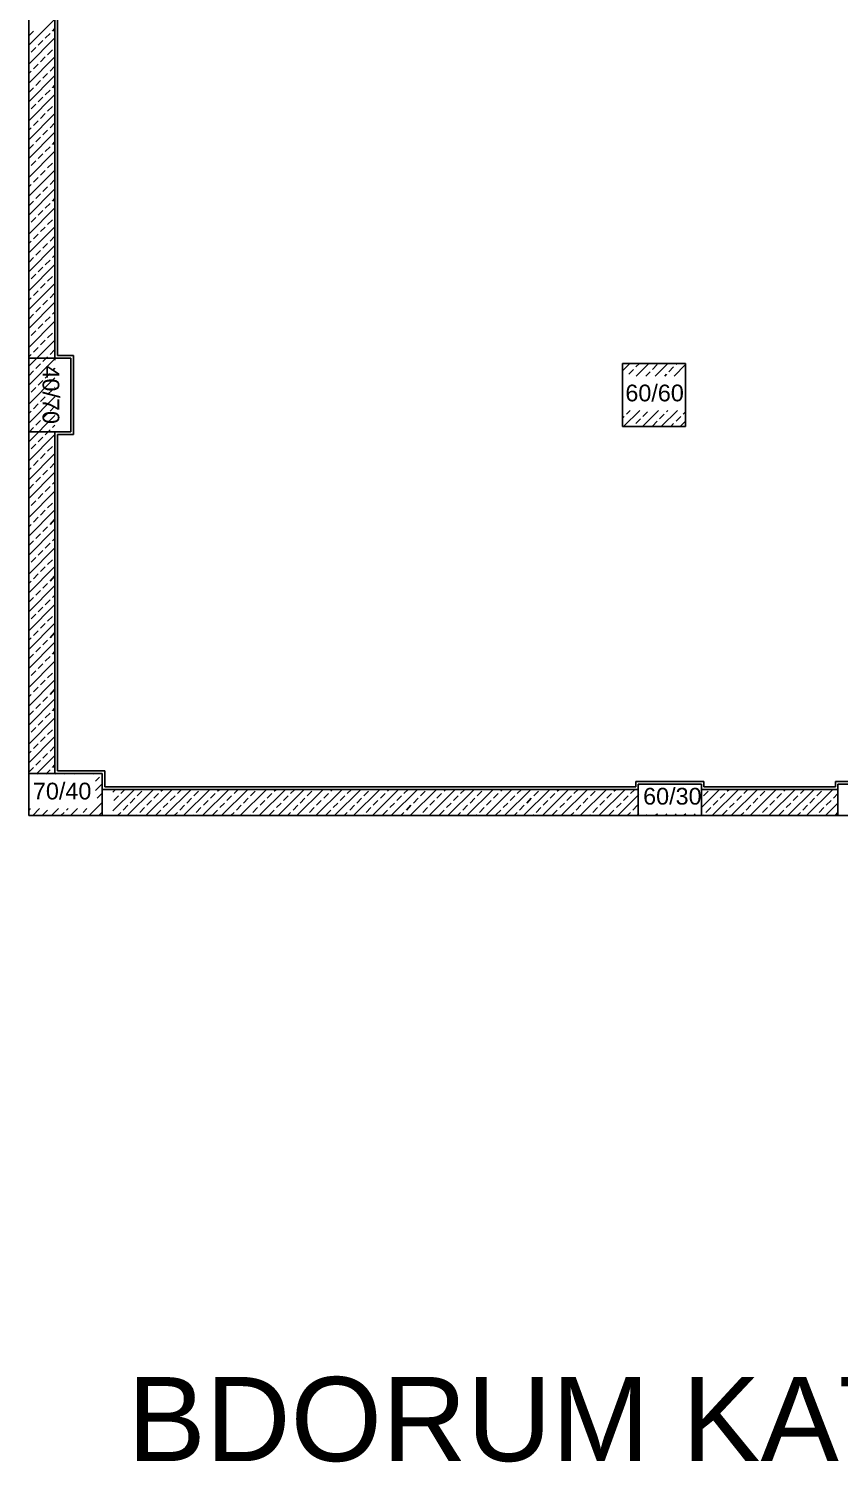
# Model space of a CAD drawing. Extents: x 357804 to 359242, y -615216 to -609926.
# Drawn here: x 357804 to 358576, y -615216 to -613853 of the extents above; entities that cross this region are included whole.
import ezdxf

# ---------------------------------------------------------------- set-up
doc = ezdxf.new("R2010")
doc.units = 0
doc.header["$MEASUREMENT"] = 0
doc.layers.add('MKDU0', color=50, linetype='CONTINUOUS')
doc.styles.add('MtXpl_Arial', font='arial.ttf')
doc.styles.get("Standard").update_dxf_attribs({"font": 'arial.ttf'})

msp = doc.modelspace()

# ---------------------------------------------------------------- linework, layer by layer
at = {"layer": 'MKDU0', "color": 8, "ltscale": 0.03}
for p, q in [((357804.4, -614601.4), (357804.4, -611886.4)), ((357804.4, -611886.4), (357804.4, -614601.4)), ((357804.4, -611886.4), (357804.4, -614601.4)), ((357804.4, -613868.8), (357829.4, -613843.8)), ((357829.4, -613963.9), (357829.4, -613836.4)), ((357831.9, -613863.9), (357831.9, -613838.9)), ((357804.4, -613859.7), (357808.9, -613855.2)), ((357804.4, -613886.7), (357829.4, -613861.7)), ((357820.2, -613862), (357824.7, -613857.5)), ((357826.9, -613855.2), (357829.4, -613852.7)), ((357829.4, -614168.3), (357829.4, -613861.4)), ((357804.4, -614561.4), (357804.4, -613866.4)), ((357806.7, -613875.4), (357811.2, -613870.9)), ((357813.4, -613868.7), (357817.9, -613864.2)), ((357822.4, -613877.7), (357826.9, -613873.2)), ((357829.1, -613870.9), (357829.4, -613870.7)), ((357831.9, -614163.9), (357831.9, -613863.9)), ((357804.4, -613877.7), (357804.4, -613877.7)), ((357804.4, -613904.7), (357829.4, -613879.7)), ((357808.9, -613891.1), (357813.4, -613886.6)), ((357815.7, -613884.4), (357820.2, -613879.9)), ((357824.7, -613893.4), (357829.1, -613888.9)), ((357804.4, -613895.7), (357806.7, -613893.4)), ((357804.4, -613922.6), (357829.4, -613897.6)), ((357811.2, -613906.9), (357815.7, -613902.4)), ((357817.9, -613900.1), (357822.4, -613895.6)), ((357804.4, -613913.6), (357808.9, -613909.1)), ((357804.4, -613940.6), (357829.4, -613915.6)), ((357820.2, -613915.8), (357824.7, -613911.3)), ((357826.9, -613909.1), (357829.4, -613906.6)), ((357806.7, -613929.3), (357811.2, -613924.8)), ((357813.4, -613922.6), (357817.9, -613918.1)), ((357822.4, -613931.5), (357826.9, -613927.1)), ((357829.1, -613924.8), (357829.4, -613924.6)), ((357804.4, -613931.6), (357804.4, -613931.5)), ((357804.4, -613958.6), (357829.4, -613933.6)), ((357808.9, -613945), (357813.4, -613940.5)), ((357815.7, -613938.3), (357820.2, -613933.8)), ((357824.7, -613947.3), (357829.1, -613942.8)), ((357804.4, -613949.6), (357806.7, -613947.3)), ((357804.4, -613976.5), (357829.4, -613951.5)), ((357811.2, -613960.7), (357815.7, -613956.2)), ((357817.9, -613954), (357822.4, -613949.5)), ((357804.4, -613967.5), (357808.9, -613963)), ((357804.4, -613994.5), (357829.4, -613969.5)), ((357820.2, -613969.7), (357824.7, -613965.2)), ((357826.9, -613963), (357829.4, -613960.5)), ((357829.4, -614166.4), (357829.4, -613963.9)), ((357806.7, -613983.2), (357811.2, -613978.7)), ((357813.4, -613976.4), (357817.9, -613972)), ((357822.4, -613985.4), (357826.9, -613980.9)), ((357829.1, -613978.7), (357829.4, -613978.5)), ((357804.4, -613985.5), (357804.4, -613985.4)), ((357804.4, -614012.4), (357829.4, -613987.4)), ((357808.9, -613998.9), (357813.4, -613994.4)), ((357815.7, -613992.2), (357820.2, -613987.7)), ((357824.7, -614001.1), (357829.1, -613996.7)), ((357804.4, -614003.5), (357806.7, -614001.1)), ((357804.4, -614030.4), (357829.4, -614005.4)), ((357811.2, -614014.6), (357815.7, -614010.1)), ((357817.9, -614007.9), (357822.4, -614003.4)), ((357804.4, -614021.4), (357808.9, -614016.9)), ((357804.4, -614048.4), (357829.4, -614023.4)), ((357813.4, -614030.3), (357817.9, -614025.8)), ((357820.2, -614023.6), (357824.7, -614019.1)), ((357826.9, -614016.9), (357829.4, -614014.4)), ((357804.4, -614039.4), (357804.4, -614039.3)), ((357806.7, -614037.1), (357811.2, -614032.6)), ((357822.4, -614039.3), (357826.9, -614034.8)), ((357829.1, -614032.6), (357829.4, -614032.4)), ((357804.4, -614066.3), (357829.4, -614041.3)), ((357808.9, -614052.8), (357813.4, -614048.3)), ((357815.7, -614046), (357820.2, -614041.6)), ((357824.7, -614055), (357829.1, -614050.5)), ((357804.4, -614057.4), (357806.7, -614055)), ((357804.4, -614084.3), (357829.4, -614059.3)), ((357811.2, -614068.5), (357815.7, -614064)), ((357817.9, -614061.8), (357822.4, -614057.3)), ((357804.4, -614075.2), (357808.9, -614070.7)), ((357804.4, -614102.3), (357829.4, -614077.3)), ((357813.4, -614084.2), (357817.9, -614079.7)), ((357820.2, -614077.5), (357824.7, -614073)), ((357826.9, -614070.7), (357829.4, -614068.3)), ((357804.4, -614093.3), (357804.4, -614093.2)), ((357806.7, -614090.9), (357811.2, -614086.5)), ((357822.4, -614093.2), (357826.9, -614088.7)), ((357829.1, -614086.5), (357829.4, -614086.2)), ((357804.4, -614120.2), (357829.4, -614095.2)), ((357808.9, -614106.7), (357813.4, -614102.2)), ((357815.7, -614099.9), (357820.2, -614095.4)), ((357824.7, -614108.9), (357829.1, -614104.4)), ((357804.4, -614111.2), (357806.7, -614108.9)), ((357804.4, -614138.2), (357829.4, -614113.2)), ((357811.2, -614122.4), (357815.7, -614117.9)), ((357817.9, -614115.6), (357822.4, -614111.2)), ((357804.4, -614129.1), (357808.9, -614124.6)), ((357804.4, -614156.1), (357829.4, -614131.1)), ((357813.4, -614138.1), (357817.9, -614133.6)), ((357820.2, -614131.4), (357824.7, -614126.9)), ((357826.9, -614124.6), (357829.4, -614122.2)), ((357804.4, -614147.2), (357804.4, -614147.1)), ((357806.7, -614144.8), (357811.2, -614140.3)), ((357822.4, -614147.1), (357826.9, -614142.6)), ((357829.1, -614140.3), (357829.4, -614140.1)), ((357804.4, -614174.1), (357829.4, -614149.1)), ((357808.9, -614160.5), (357813.4, -614156.1)), ((357815.7, -614153.8), (357820.2, -614149.3)), ((357824.7, -614162.8), (357829.1, -614158.3)), ((357804.4, -614165.1), (357806.7, -614162.8)), ((357804.4, -614166.4), (357844.4, -614166.4)), ((357804.4, -614236.4), (357804.4, -614166.4)), ((357804.4, -614192.1), (357829.4, -614167.1)), ((357811.2, -614176.3), (357815.7, -614171.8)), ((357817.9, -614169.5), (357822.4, -614165)), ((357844.4, -614166.4), (357829.4, -614166.4)), ((357846.9, -614163.9), (357831.9, -614163.9)), ((357844.4, -614236.4), (357844.4, -614166.4)), ((357844.4, -614166.4), (357844.4, -614236.4)), ((357846.9, -614238.9), (357846.9, -614163.9)), ((358369.4, -614178.5), (358376.5, -614171.4)), ((358429.4, -614171.4), (358369.4, -614171.4)), ((358369.4, -614171.4), (358369.4, -614231.4)), ((358382.1, -614174.7), (358385.5, -614171.4)), ((358382.5, -614183.3), (358394.5, -614171.4)), ((358397.8, -614177), (358402.3, -614172.5)), ((358400.5, -614183.3), (358412.4, -614171.4)), ((358413.5, -614179.2), (358418, -614174.7)), ((358418.5, -614183.3), (358429.4, -614172.4)), ((358420.3, -614172.5), (358421.4, -614171.4)), ((358429.4, -614231.4), (358429.4, -614171.4)), ((357804.4, -614183), (357808.9, -614178.5)), ((357804.4, -614210), (357829.4, -614185)), ((357813.4, -614192), (357817.9, -614187.5)), ((357820.2, -614185.2), (357824.7, -614180.8)), ((357826.9, -614178.5), (357829.4, -614176)), ((358375.4, -614181.5), (358379.8, -614177)), ((358391.5, -614183.3), (358395.6, -614179.2)), ((358409.5, -614183.3), (358411.3, -614181.5)), ((358429.2, -614181.5), (358429.4, -614181.4)), ((357804.4, -614201), (357804.4, -614201)), ((357804.4, -614228), (357829.4, -614203)), ((357806.7, -614198.7), (357811.2, -614194.2)), ((357822.4, -614201), (357826.9, -614196.5)), ((357829.1, -614194.2), (357829.4, -614194)), ((357804.4, -614219), (357806.7, -614216.7)), ((357808.9, -614214.4), (357813.4, -614209.9)), ((357815.7, -614207.7), (357820.2, -614203.2)), ((357824.7, -614216.7), (357829.1, -614212.2)), ((358370.4, -614231.4), (358385.7, -614216.1)), ((358373.1, -614219.6), (358376.7, -614216.1)), ((358388.3, -614231.4), (358403.6, -614216.1)), ((358406.3, -614231.4), (358421.6, -614216.1)), ((358411.3, -614217.4), (358412.6, -614216.1)), ((357804.4, -614245.9), (357829.4, -614220.9)), ((357811.2, -614230.1), (357815.7, -614225.7)), ((357817.9, -614223.4), (357822.4, -614218.9)), ((357826.9, -614232.4), (357829.4, -614229.9)), ((358369.4, -614223.4), (358370.9, -614221.9)), ((358382.1, -614228.6), (358386.6, -614224.1)), ((358388.8, -614221.9), (358393.3, -614217.4)), ((358397.8, -614230.9), (358402.3, -614226.4)), ((358404.5, -614224.1), (358409, -614219.6)), ((358415.3, -614231.4), (358418, -614228.6)), ((358420.3, -614226.4), (358424.8, -614221.9)), ((358424.3, -614231.4), (358429.4, -614226.3)), ((358427, -614219.6), (358429.4, -614217.3)), ((357804.4, -614236.9), (357808.9, -614232.4)), ((357844.4, -614236.4), (357804.4, -614236.4)), ((357804.4, -614263.9), (357829.4, -614238.9)), ((357813.4, -614245.9), (357817.9, -614241.4)), ((357820.2, -614239.1), (357824.7, -614234.6)), ((357829.4, -614561.4), (357829.4, -614236.4)), ((357829.4, -614561.4), (357829.4, -614236.4)), ((357829.4, -614236.4), (357844.4, -614236.4)), ((357831.9, -614558.9), (357831.9, -614238.9)), ((357831.9, -614238.9), (357846.9, -614238.9)), ((358369.4, -614231.4), (358429.4, -614231.4)), ((358379.4, -614231.4), (358379.8, -614230.9)), ((357804.4, -614254.9), (357804.4, -614254.8)), ((357804.4, -614281.9), (357829.4, -614256.9)), ((357806.7, -614252.6), (357811.2, -614248.1)), ((357815.7, -614261.6), (357820.2, -614257.1)), ((357822.4, -614254.8), (357826.9, -614250.3)), ((357829.1, -614248.1), (357829.4, -614247.9)), ((357804.4, -614272.9), (357806.7, -614270.6)), ((357808.9, -614268.3), (357813.4, -614263.8)), ((357824.7, -614270.6), (357829.1, -614266.1)), ((357804.4, -614299.8), (357829.4, -614274.8)), ((357811.2, -614284), (357815.7, -614279.5)), ((357817.9, -614277.3), (357822.4, -614272.8)), ((357826.9, -614286.3), (357829.4, -614283.8)), ((357804.4, -614290.8), (357808.9, -614286.3)), ((357804.4, -614317.8), (357829.4, -614292.8)), ((357813.4, -614299.7), (357817.9, -614295.2)), ((357820.2, -614293), (357824.7, -614288.5)), ((357804.4, -614308.8), (357804.4, -614308.7)), ((357804.4, -614335.7), (357829.4, -614310.7)), ((357806.7, -614306.5), (357811.2, -614302)), ((357815.7, -614315.5), (357820.2, -614311)), ((357822.4, -614308.7), (357826.9, -614304.2)), ((357829.1, -614302), (357829.4, -614301.8)), ((357804.4, -614326.8), (357806.7, -614324.4)), ((357808.9, -614322.2), (357813.4, -614317.7)), ((357824.7, -614324.4), (357829.1, -614319.9)), ((357804.4, -614353.7), (357829.4, -614328.7)), ((357811.2, -614337.9), (357815.7, -614333.4)), ((357817.9, -614331.2), (357822.4, -614326.7)), ((357826.9, -614340.1), (357829.4, -614337.7)), ((357804.4, -614344.6), (357808.9, -614340.1)), ((357804.4, -614371.7), (357829.4, -614346.7)), ((357813.4, -614353.6), (357817.9, -614349.1)), ((357820.2, -614346.9), (357824.7, -614342.4)), ((357804.4, -614362.7), (357804.4, -614362.6)), ((357804.4, -614389.6), (357829.4, -614364.6)), ((357806.7, -614360.4), (357811.2, -614355.9)), ((357815.7, -614369.3), (357820.2, -614364.8)), ((357822.4, -614362.6), (357826.9, -614358.1)), ((357829.1, -614355.9), (357829.4, -614355.6)), ((357804.4, -614380.6), (357806.7, -614378.3)), ((357808.9, -614376.1), (357813.4, -614371.6)), ((357824.7, -614378.3), (357829.1, -614373.8)), ((357804.4, -614407.6), (357829.4, -614382.6)), ((357804.4, -614398.5), (357808.9, -614394)), ((357811.2, -614391.8), (357815.7, -614387.3)), ((357817.9, -614385.1), (357822.4, -614380.6)), ((357826.9, -614394), (357829.4, -614391.6)), ((357804.4, -614425.5), (357829.4, -614400.5)), ((357813.4, -614407.5), (357817.9, -614403)), ((357820.2, -614400.8), (357824.7, -614396.3)), ((357804.4, -614416.6), (357804.4, -614416.5)), ((357804.4, -614443.5), (357829.4, -614418.5)), ((357806.7, -614414.2), (357811.2, -614409.7)), ((357815.7, -614423.2), (357820.2, -614418.7)), ((357822.4, -614416.5), (357826.9, -614412)), ((357829.1, -614409.7), (357829.4, -614409.5)), ((357804.4, -614434.5), (357806.7, -614432.2)), ((357808.9, -614430), (357813.4, -614425.5)), ((357817.9, -614438.9), (357822.4, -614434.4)), ((357824.7, -614432.2), (357829.1, -614427.7)), ((357804.4, -614461.5), (357829.4, -614436.5)), ((357804.4, -614452.4), (357808.9, -614447.9)), ((357811.2, -614445.7), (357815.7, -614441.2)), ((357826.9, -614447.9), (357829.4, -614445.4)), ((357804.4, -614479.4), (357829.4, -614454.4)), ((357813.4, -614461.4), (357817.9, -614456.9)), ((357820.2, -614454.6), (357824.7, -614450.2)), ((357804.4, -614470.4), (357804.4, -614470.4)), ((357804.4, -614497.4), (357829.4, -614472.4)), ((357806.7, -614468.1), (357811.2, -614463.6)), ((357815.7, -614477.1), (357820.2, -614472.6)), ((357822.4, -614470.4), (357826.9, -614465.9)), ((357829.1, -614463.6), (357829.4, -614463.4)), ((357804.4, -614488.4), (357806.7, -614486.1)), ((357808.9, -614483.8), (357813.4, -614479.3)), ((357817.9, -614492.8), (357822.4, -614488.3)), ((357824.7, -614486.1), (357829.1, -614481.6)), ((357804.4, -614515.3), (357829.4, -614490.3)), ((357804.4, -614506.3), (357808.9, -614501.8)), ((357811.2, -614499.5), (357815.7, -614495.1)), ((357826.9, -614501.8), (357829.4, -614499.3)), ((357804.4, -614533.3), (357829.4, -614508.3)), ((357813.4, -614515.3), (357817.9, -614510.8)), ((357820.2, -614508.5), (357824.7, -614504)), ((357804.4, -614524.3), (357804.4, -614524.2)), ((357804.4, -614551.3), (357829.4, -614526.3)), ((357806.7, -614522), (357811.2, -614517.5)), ((357815.7, -614531), (357820.2, -614526.5)), ((357822.4, -614524.2), (357826.9, -614519.8)), ((357829.1, -614517.5), (357829.4, -614517.3)), ((357804.4, -614542.3), (357806.7, -614540)), ((357808.9, -614537.7), (357813.4, -614533.2)), ((357817.9, -614546.7), (357822.4, -614542.2)), ((357824.7, -614540), (357829.1, -614535.5)), ((357804.4, -614560.2), (357808.9, -614555.7)), ((357811.2, -614553.4), (357815.7, -614548.9)), ((357812.2, -614561.4), (357829.4, -614544.2)), ((357826.9, -614555.7), (357829.4, -614553.2)), ((357804.4, -614561.4), (357874.4, -614561.4)), ((357804.4, -614601.4), (357804.4, -614561.4)), ((357804.4, -614569.2), (357804.4, -614569.2)), ((357811.7, -614561.9), (357812.2, -614561.4)), ((357820.7, -614561.9), (357821.2, -614561.4)), ((357821.2, -614561.4), (357824.7, -614557.9)), ((357874.4, -614561.4), (357829.4, -614561.4)), ((357829.7, -614561.9), (357830.2, -614561.4)), ((357876.9, -614558.9), (357831.9, -614558.9)), ((357838.6, -614561.9), (357839.2, -614561.4)), ((357847.6, -614561.9), (357848.2, -614561.4)), ((357865.6, -614561.9), (357866.1, -614561.4)), ((357868, -614568.5), (357871.8, -614564.7)), ((357868, -614577.5), (357874.4, -614571.1)), ((357874, -614562.4), (357874.4, -614562.1)), ((357874.4, -614561.4), (357874.4, -614601.4)), ((357874.4, -614576.4), (357874.4, -614561.4)), ((357876.9, -614573.9), (357876.9, -614558.9)), ((358446.9, -614568.9), (358381.9, -614568.9)), ((358381.9, -614568.9), (358381.9, -614573.9)), ((358446.9, -614573.9), (358446.9, -614568.9)), ((358636.9, -614568.9), (358571.9, -614568.9)), ((358571.9, -614568.9), (358571.9, -614573.9)), ((357804.4, -614578.2), (357804.4, -614578.2)), ((357869.6, -614584.9), (357874, -614580.4)), ((358384.4, -614576.4), (357874.4, -614576.4)), ((358381.9, -614573.9), (357876.9, -614573.9)), ((357884.4, -614579), (357887, -614576.4)), ((357884.4, -614597), (357905, -614576.4)), ((357884.4, -614576.4), (358384.4, -614576.4)), ((357885.3, -614587.1), (357889.8, -614582.6)), ((357892, -614580.4), (357896, -614576.4)), ((357898, -614601.4), (357923, -614576.4)), ((357901, -614589.4), (357905.5, -614584.9)), ((357907.7, -614582.6), (357912.2, -614578.1)), ((357915.9, -614601.4), (357940.9, -614576.4)), ((357923.4, -614584.9), (357927.9, -614580.4)), ((357930.2, -614578.1), (357931.9, -614576.4)), ((357933.9, -614601.4), (357958.9, -614576.4)), ((357939.1, -614587.1), (357943.6, -614582.6)), ((357945.9, -614580.4), (357949.9, -614576.4)), ((357951.8, -614601.4), (357976.8, -614576.4)), ((357954.9, -614589.4), (357959.4, -614584.9)), ((357961.6, -614582.6), (357966.1, -614578.1)), ((357969.8, -614601.4), (357994.8, -614576.4)), ((357977.3, -614584.9), (357981.8, -614580.4)), ((357984.1, -614578.1), (357985.8, -614576.4)), ((357987.8, -614601.4), (358012.8, -614576.4)), ((357993, -614587.1), (357997.5, -614582.6)), ((357999.8, -614580.4), (358003.8, -614576.4)), ((358005.7, -614601.4), (358030.7, -614576.4)), ((358008.7, -614589.4), (358013.2, -614584.9)), ((358015.5, -614582.6), (358020, -614578.1)), ((358023.7, -614601.4), (358048.7, -614576.4)), ((358031.2, -614584.9), (358035.7, -614580.4)), ((358037.9, -614578.1), (358039.7, -614576.4)), ((358041.6, -614601.4), (358066.6, -614576.4)), ((358046.9, -614587.1), (358051.4, -614582.6)), ((358053.6, -614580.4), (358057.7, -614576.4)), ((358059.6, -614601.4), (358084.6, -614576.4)), ((358062.6, -614589.4), (358067.1, -614584.9)), ((358069.4, -614582.6), (358073.9, -614578.1)), ((358077.6, -614601.4), (358102.6, -614576.4)), ((358085.1, -614584.9), (358089.6, -614580.4)), ((358091.8, -614578.1), (358093.6, -614576.4)), ((358095.5, -614601.4), (358120.5, -614576.4)), ((358100.8, -614587.1), (358105.3, -614582.6)), ((358107.5, -614580.4), (358111.5, -614576.4)), ((358113.5, -614601.4), (358138.5, -614576.4)), ((358116.5, -614589.4), (358121, -614584.9)), ((358123.2, -614582.6), (358127.7, -614578.1)), ((358131.4, -614601.4), (358156.4, -614576.4)), ((358139, -614584.9), (358143.5, -614580.4)), ((358145.7, -614578.1), (358147.5, -614576.4)), ((358149.4, -614601.4), (358174.4, -614576.4)), ((358154.7, -614587.1), (358159.2, -614582.6)), ((358161.4, -614580.4), (358165.4, -614576.4)), ((358167.4, -614601.4), (358192.4, -614576.4)), ((358170.4, -614589.4), (358174.9, -614584.9)), ((358177.1, -614582.6), (358181.6, -614578.1)), ((358185.3, -614601.4), (358210.3, -614576.4)), ((358192.8, -614584.9), (358197.3, -614580.4)), ((358199.6, -614578.1), (358201.4, -614576.4)), ((358203.3, -614601.4), (358228.3, -614576.4)), ((358208.6, -614587.1), (358213, -614582.6)), ((358215.3, -614580.4), (358219.3, -614576.4)), ((358221.3, -614601.4), (358246.3, -614576.4)), ((358224.3, -614589.4), (358228.8, -614584.9)), ((358231, -614582.6), (358235.5, -614578.1)), ((358239.2, -614601.4), (358264.2, -614576.4)), ((358246.7, -614584.9), (358251.2, -614580.4)), ((358253.5, -614578.1), (358255.2, -614576.4)), ((358257.2, -614601.4), (358282.2, -614576.4)), ((358262.4, -614587.1), (358266.9, -614582.6)), ((358269.2, -614580.4), (358273.2, -614576.4)), ((358275.1, -614601.4), (358300.1, -614576.4)), ((358278.2, -614589.4), (358282.6, -614584.9)), ((358284.9, -614582.6), (358289.4, -614578.1)), ((358293.1, -614601.4), (358318.1, -614576.4)), ((358300.6, -614584.9), (358305.1, -614580.4)), ((358307.3, -614578.1), (358309.1, -614576.4)), ((358311.1, -614601.4), (358336.1, -614576.4)), ((358316.3, -614587.1), (358320.8, -614582.6)), ((358323.1, -614580.4), (358327.1, -614576.4)), ((358329, -614601.4), (358354, -614576.4)), ((358332, -614589.4), (358336.5, -614584.9)), ((358338.8, -614582.6), (358343.3, -614578.1)), ((358347, -614601.4), (358372, -614576.4)), ((358354.5, -614584.9), (358359, -614580.4)), ((358361.2, -614578.1), (358363, -614576.4)), ((358364.9, -614601.4), (358384.4, -614581.9)), ((358370.2, -614587.1), (358374.7, -614582.6)), ((358376.9, -614580.4), (358381, -614576.4)), ((358384.4, -614571.4), (358444.4, -614571.4)), ((358384.4, -614601.4), (358384.4, -614571.4)), ((358444.4, -614571.4), (358384.4, -614571.4)), ((358384.4, -614571.4), (358384.4, -614576.4)), ((358384.4, -614572.9), (358385, -614572.3)), ((358384.4, -614581.9), (358385, -614581.3)), ((358444.4, -614571.4), (358444.4, -614601.4)), ((358444.4, -614576.4), (358444.4, -614571.4)), ((358444.4, -614593.8), (358461.8, -614576.4)), ((358444.4, -614576.4), (358574.4, -614576.4)), ((358574.4, -614576.4), (358444.4, -614576.4)), ((358446.5, -614582.6), (358451, -614578.1)), ((358571.9, -614573.9), (358446.9, -614573.9)), ((358454.7, -614601.4), (358479.7, -614576.4)), ((358462.2, -614584.9), (358466.7, -614580.4)), ((358469, -614578.1), (358470.8, -614576.4)), ((358472.7, -614601.4), (358497.7, -614576.4)), ((358478, -614587.1), (358482.5, -614582.6)), ((358484.7, -614580.4), (358488.7, -614576.4)), ((358490.7, -614601.4), (358515.7, -614576.4)), ((358493.7, -614589.4), (358498.2, -614584.9)), ((358500.4, -614582.6), (358504.9, -614578.1)), ((358508.6, -614601.4), (358533.6, -614576.4)), ((358516.1, -614584.9), (358520.6, -614580.4)), ((358522.9, -614578.1), (358524.6, -614576.4)), ((358526.6, -614601.4), (358551.6, -614576.4)), ((358531.8, -614587.1), (358536.3, -614582.6)), ((358538.6, -614580.4), (358542.6, -614576.4)), ((358544.5, -614601.4), (358569.5, -614576.4)), ((358547.6, -614589.4), (358552.1, -614584.9)), ((358554.3, -614582.6), (358558.8, -614578.1)), ((358570, -614584.9), (358574.4, -614580.5)), ((358574.4, -614571.4), (358634.4, -614571.4)), ((358574.4, -614601.4), (358574.4, -614571.4)), ((358634.4, -614571.4), (358574.4, -614571.4)), ((358574.4, -614571.4), (358574.4, -614576.4)), ((357804.4, -614587.2), (357804.4, -614587.2)), ((357804.4, -614596.2), (357805.9, -614594.7)), ((357808.2, -614601.4), (357814.8, -614594.7)), ((357817.9, -614600.6), (357822.4, -614596.1)), ((357826.1, -614601.4), (357832.8, -614594.7)), ((357835.1, -614601.4), (357838.1, -614598.3)), ((357840.4, -614596.1), (357841.8, -614594.7)), ((357844.1, -614601.4), (357850.8, -614594.7)), ((357856.1, -614598.3), (357859.7, -614594.7)), ((357862, -614601.4), (357874.4, -614589)), ((357871.8, -614600.6), (357874.4, -614598)), ((357889, -614601.4), (357892, -614598.3)), ((357894.2, -614596.1), (357898.7, -614591.6)), ((357910, -614598.3), (357914.5, -614593.8)), ((357916.7, -614591.6), (357921.2, -614587.1)), ((357925.7, -614600.6), (357930.2, -614596.1)), ((357932.4, -614593.8), (357936.9, -614589.4)), ((357942.9, -614601.4), (357945.9, -614598.3)), ((357948.1, -614596.1), (357952.6, -614591.6)), ((357963.8, -614598.3), (357968.3, -614593.8)), ((357970.6, -614591.6), (357975.1, -614587.1)), ((357979.6, -614600.6), (357984.1, -614596.1)), ((357986.3, -614593.8), (357990.8, -614589.4)), ((357996.7, -614601.4), (357999.8, -614598.3)), ((358002, -614596.1), (358006.5, -614591.6)), ((358017.7, -614598.3), (358022.2, -614593.8)), ((358024.5, -614591.6), (358029, -614587.1)), ((358033.4, -614600.6), (358037.9, -614596.1)), ((358040.2, -614593.8), (358044.7, -614589.4)), ((358050.6, -614601.4), (358053.6, -614598.3)), ((358055.9, -614596.1), (358060.4, -614591.6)), ((358071.6, -614598.3), (358076.1, -614593.8)), ((358078.3, -614591.6), (358082.8, -614587.1)), ((358087.3, -614600.6), (358091.8, -614596.1)), ((358094.1, -614593.8), (358098.5, -614589.4)), ((358104.5, -614601.4), (358107.5, -614598.3)), ((358109.8, -614596.1), (358114.3, -614591.6)), ((358125.5, -614598.3), (358130, -614593.8)), ((358132.2, -614591.6), (358136.7, -614587.1)), ((358141.2, -614600.6), (358145.7, -614596.1)), ((358147.9, -614593.8), (358152.4, -614589.4)), ((358158.4, -614601.4), (358161.4, -614598.3)), ((358163.7, -614596.1), (358168.1, -614591.6)), ((358179.4, -614598.3), (358183.9, -614593.8)), ((358186.1, -614591.6), (358190.6, -614587.1)), ((358195.1, -614600.6), (358199.6, -614596.1)), ((358201.8, -614593.8), (358206.3, -614589.4)), ((358212.3, -614601.4), (358215.3, -614598.3)), ((358217.5, -614596.1), (358222, -614591.6)), ((358233.3, -614598.3), (358237.7, -614593.8)), ((358240, -614591.6), (358244.5, -614587.1)), ((358249, -614600.6), (358253.5, -614596.1)), ((358255.7, -614593.8), (358260.2, -614589.4)), ((358266.2, -614601.4), (358269.2, -614598.3)), ((358271.4, -614596.1), (358275.9, -614591.6)), ((358287.1, -614598.3), (358291.6, -614593.8)), ((358293.9, -614591.6), (358298.4, -614587.1)), ((358302.9, -614600.6), (358307.3, -614596.1)), ((358309.6, -614593.8), (358314.1, -614589.4)), ((358320, -614601.4), (358323.1, -614598.3)), ((358325.3, -614596.1), (358329.8, -614591.6)), ((358341, -614598.3), (358345.5, -614593.8)), ((358347.8, -614591.6), (358352.2, -614587.1)), ((358356.7, -614600.6), (358361.2, -614596.1)), ((358363.5, -614593.8), (358368, -614589.4)), ((358373.9, -614601.4), (358376.9, -614598.3)), ((358379.2, -614596.1), (358383.7, -614591.6)), ((358448.8, -614598.3), (358453.3, -614593.8)), ((358455.5, -614591.6), (358460, -614587.1)), ((358464.5, -614600.6), (358469, -614596.1)), ((358471.2, -614593.8), (358475.7, -614589.4)), ((358481.7, -614601.4), (358484.7, -614598.3)), ((358486.9, -614596.1), (358491.4, -614591.6)), ((358502.7, -614598.3), (358507.2, -614593.8)), ((358509.4, -614591.6), (358513.9, -614587.1)), ((358518.4, -614600.6), (358522.9, -614596.1)), ((358525.1, -614593.8), (358529.6, -614589.4)), ((358535.6, -614601.4), (358538.6, -614598.3)), ((358540.8, -614596.1), (358545.3, -614591.6)), ((358556.5, -614598.3), (358561, -614593.8)), ((358562.5, -614601.4), (358574.4, -614589.5)), ((358563.3, -614591.6), (358567.8, -614587.1)), ((358572.3, -614600.6), (358574.4, -614598.5)), ((359214.4, -614601.4), (357804.4, -614601.4)), ((357804.4, -614601.4), (359214.4, -614601.4)), ((357874.4, -614601.4), (357804.4, -614601.4)), ((357804.4, -614601.4), (359214.4, -614601.4)), ((357853.1, -614601.4), (357853.8, -614600.6)), ((357884.4, -614601.4), (358384.4, -614601.4)), ((357906.9, -614601.4), (357907.7, -614600.6)), ((357960.8, -614601.4), (357961.6, -614600.6)), ((358014.7, -614601.4), (358015.5, -614600.6)), ((358068.6, -614601.4), (358069.4, -614600.6)), ((358122.5, -614601.4), (358123.2, -614600.6)), ((358176.4, -614601.4), (358177.1, -614600.6)), ((358230.2, -614601.4), (358231, -614600.6)), ((358284.1, -614601.4), (358284.9, -614600.6)), ((358338, -614601.4), (358338.8, -614600.6)), ((358382.9, -614601.4), (358384.4, -614599.9)), ((358384.4, -614599.9), (358385, -614599.3)), ((358444.4, -614601.4), (358384.4, -614601.4)), ((358391.9, -614601.4), (358392.7, -614600.6)), ((358400.9, -614601.4), (358402.6, -614599.6)), ((358410.6, -614600.6), (358411.6, -614599.6)), ((358418.8, -614601.4), (358420.5, -614599.6)), ((358427.8, -614601.4), (358429.5, -614599.6)), ((358436.8, -614601.4), (358438.5, -614599.6)), ((358444.4, -614601.4), (358574.4, -614601.4)), ((358445.8, -614601.4), (358446.5, -614600.6)), ((358499.6, -614601.4), (358500.4, -614600.6)), ((358553.5, -614601.4), (358554.3, -614600.6)), ((358634.4, -614601.4), (358574.4, -614601.4))]:
    msp.add_line(p, q, dxfattribs=at)

# ---------------------------------------------------------------- texts
msp.add_text('40/70', height=15.91, rotation=270, dxfattribs=at).set_placement((357817.6, -614173.3))
for s, p in [('60/60', (358372.1, -614207.4)), ('70/40', (357808.4, -614586)), ('60/30', (358389, -614590.9))]:
    msp.add_text(s, height=15.91, dxfattribs=at).set_placement(p)
at = {"layer": 'MKDU0', "color": 8, "ltscale": 0.03, "style": 'MtXpl_Arial'}
msp.add_text('BDORUM KAT PLANI 1/50', height=80.018, dxfattribs=at).set_placement((357898.3, -615215.3))

doc.saveas('drawing.dxf')
